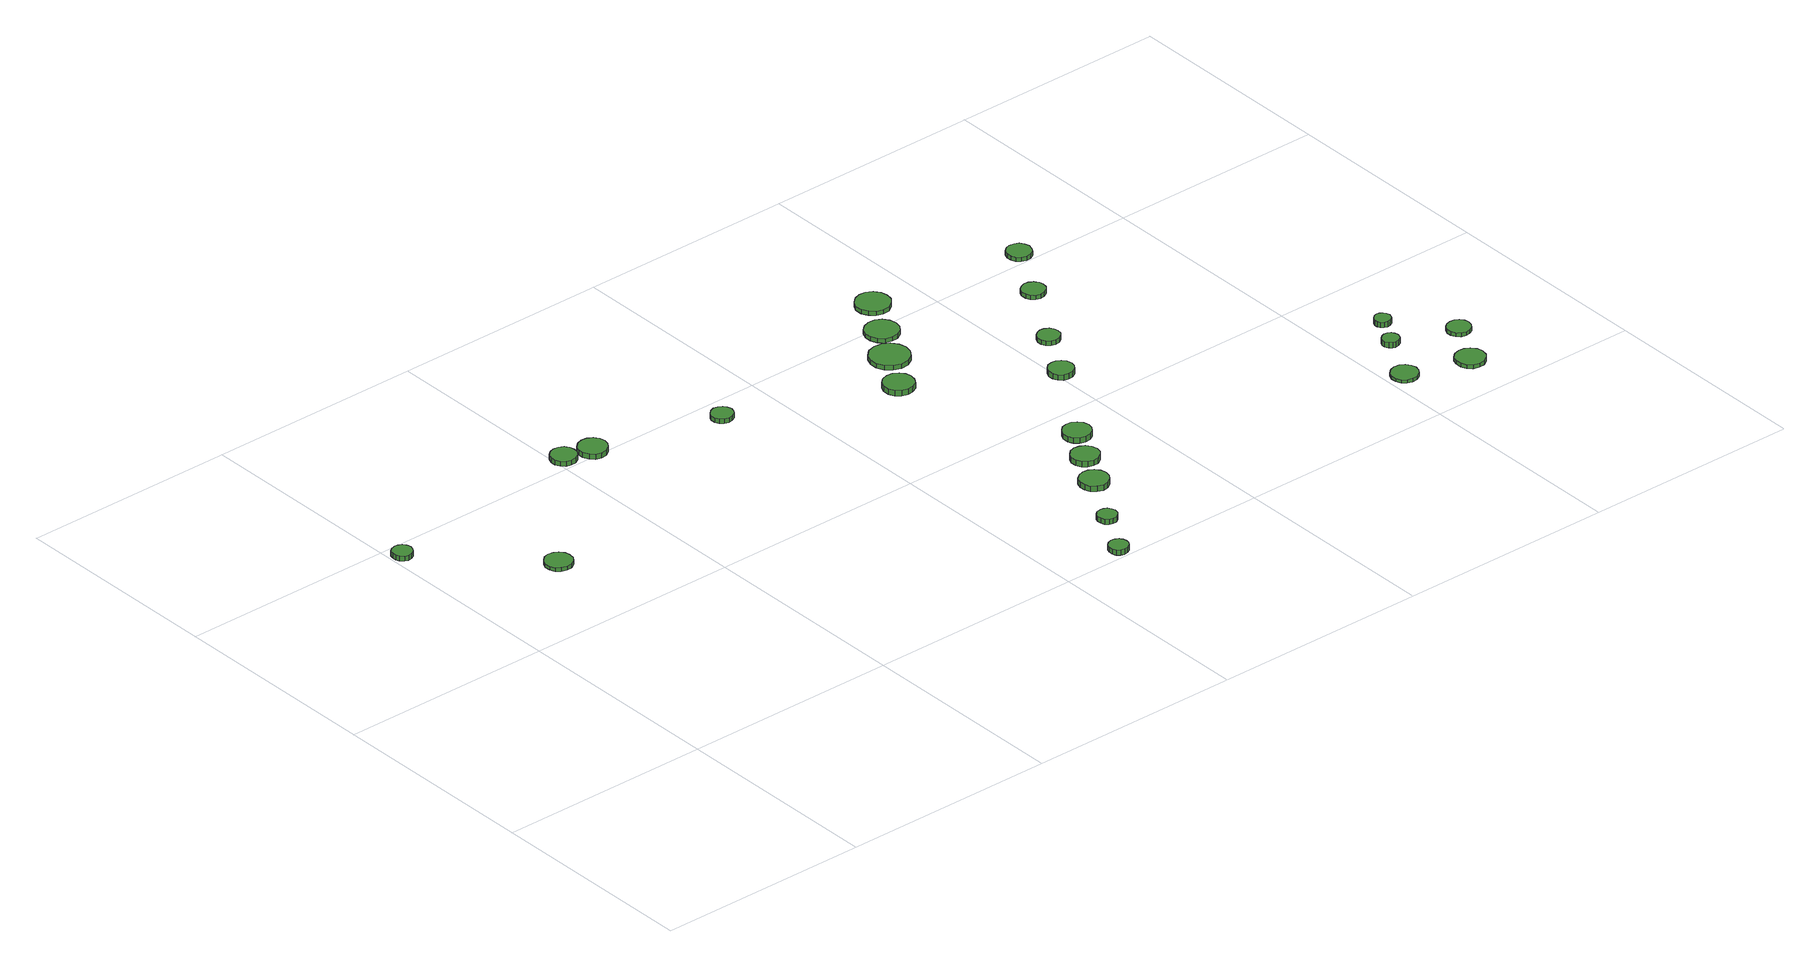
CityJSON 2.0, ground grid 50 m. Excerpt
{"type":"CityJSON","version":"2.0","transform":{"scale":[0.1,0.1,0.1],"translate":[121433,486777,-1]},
"CityObjects":{
"tree1":{"type":"SolitaryVegetationObject","attributes":{"function":"something"},"geometry":[{"type":"MultiSurface","lod":"1","boundaries":[[[0,1,2,3,4,5,6,7,8,9,10,11,12,13,14]],[[15,16,17,18,19,20,21,22,23,24,25,26,27,28,29]],[[0,29,28,1]],[[1,28,27,2]],[[2,27,26,3]],[[3,26,25,4]],[[4,25,24,5]],[[5,24,23,6]],[[6,23,22,7]],[[7,22,21,8]],[[8,21,20,9]],[[9,20,19,10]],[[10,19,18,11]],[[11,18,17,12]],[[12,17,16,13]],[[13,16,15,14]],[[14,15,29,0]]]}]},
"tree2":{"type":"SolitaryVegetationObject","attributes":{"function":"something"},"geometry":[{"type":"MultiSurface","lod":"1","boundaries":[[[30,31,32,33,34,35,36,37,38,39,40,41,42,43,44]],[[45,46,47,48,49,50,51,52,53,54,55,56,57,58,59]],[[30,59,58,31]],[[31,58,57,32]],[[32,57,56,33]],[[33,56,55,34]],[[34,55,54,35]],[[35,54,53,36]],[[36,53,52,37]],[[37,52,51,38]],[[38,51,50,39]],[[39,50,49,40]],[[40,49,48,41]],[[41,48,47,42]],[[42,47,46,43]],[[43,46,45,44]],[[44,45,59,30]]]}]},
"tree3":{"type":"SolitaryVegetationObject","attributes":{"function":"something"},"geometry":[{"type":"MultiSurface","lod":"1","boundaries":[[[60,61,62,63,64,65,66,67,68,69,70,71,72,73,74]],[[75,76,77,78,79,80,81,82,83,84,85,86,87,88,89]],[[60,89,88,61]],[[61,88,87,62]],[[62,87,86,63]],[[63,86,85,64]],[[64,85,84,65]],[[65,84,83,66]],[[66,83,82,67]],[[67,82,81,68]],[[68,81,80,69]],[[69,80,79,70]],[[70,79,78,71]],[[71,78,77,72]],[[72,77,76,73]],[[73,76,75,74]],[[74,75,89,60]]]}]},
"tree4":{"type":"SolitaryVegetationObject","attributes":{"function":"something"},"geometry":[{"type":"MultiSurface","lod":"1","boundaries":[[[90,91,92,93,94,95,96,97,98,99,100,101,102,103,104]],[[105,106,107,108,109,110,111,112,113,114,115,116,117,118,119]],[[90,119,118,91]],[[91,118,117,92]],[[92,117,116,93]],[[93,116,115,94]],[[94,115,114,95]],[[95,114,113,96]],[[96,113,112,97]],[[97,112,111,98]],[[98,111,110,99]],[[99,110,109,100]],[[100,109,108,101]],[[101,108,107,102]],[[102,107,106,103]],[[103,106,105,104]],[[104,105,119,90]]]}]},
"tree5":{"type":"SolitaryVegetationObject","attributes":{"function":"something"},"geometry":[{"type":"MultiSurface","lod":"1","boundaries":[[[120,121,122,123,124,125,126,127,128,129,130,131,132,133,134]],[[135,136,137,138,139,140,141,142,143,144,145,146,147,148,149]],[[120,149,148,121]],[[121,148,147,122]],[[122,147,146,123]],[[123,146,145,124]],[[124,145,144,125]],[[125,144,143,126]],[[126,143,142,127]],[[127,142,141,128]],[[128,141,140,129]],[[129,140,139,130]],[[130,139,138,131]],[[131,138,137,132]],[[132,137,136,133]],[[133,136,135,134]],[[134,135,149,120]]]}]},
"tree6":{"type":"SolitaryVegetationObject","attributes":{"function":"something"},"geometry":[{"type":"MultiSurface","lod":"1","boundaries":[[[150,151,152,153,154,155,156,157,158,159,160,161,162,163,164]],[[165,166,167,168,169,170,171,172,173,174,175,176,177,178,179]],[[150,179,178,151]],[[151,178,177,152]],[[152,177,176,153]],[[153,176,175,154]],[[154,175,174,155]],[[155,174,173,156]],[[156,173,172,157]],[[157,172,171,158]],[[158,171,170,159]],[[159,170,169,160]],[[160,169,168,161]],[[161,168,167,162]],[[162,167,166,163]],[[163,166,165,164]],[[164,165,179,150]]]}]},
"tree7":{"type":"SolitaryVegetationObject","attributes":{"function":"something"},"geometry":[{"type":"MultiSurface","lod":"1","boundaries":[[[180,181,182,183,184,185,186,187,188,189,190,191,192,193,194]],[[195,196,197,198,199,200,201,202,203,204,205,206,207,208,209]],[[180,209,208,181]],[[181,208,207,182]],[[182,207,206,183]],[[183,206,205,184]],[[184,205,204,185]],[[185,204,203,186]],[[186,203,202,187]],[[187,202,201,188]],[[188,201,200,189]],[[189,200,199,190]],[[190,199,198,191]],[[191,198,197,192]],[[192,197,196,193]],[[193,196,195,194]],[[194,195,209,180]]]}]},
"tree8":{"type":"SolitaryVegetationObject","attributes":{"function":"something"},"geometry":[{"type":"MultiSurface","lod":"1","boundaries":[[[210,211,212,213,214,215,216,217,218,219,220,221,222,223,224]],[[225,226,227,228,229,230,231,232,233,234,235,236,237,238,239]],[[210,239,238,211]],[[211,238,237,212]],[[212,237,236,213]],[[213,236,235,214]],[[214,235,234,215]],[[215,234,233,216]],[[216,233,232,217]],[[217,232,231,218]],[[218,231,230,219]],[[219,230,229,220]],[[220,229,228,221]],[[221,228,227,222]],[[222,227,226,223]],[[223,226,225,224]],[[224,225,239,210]]]}]},
"tree9":{"type":"SolitaryVegetationObject","attributes":{"function":"something"},"geometry":[{"type":"MultiSurface","lod":"1","boundaries":[[[240,241,242,243,244,245,246,247,248,249,250,251,252,253,254]],[[255,256,257,258,259,260,261,262,263,264,265,266,267,268,269]],[[240,269,268,241]],[[241,268,267,242]],[[242,267,266,243]],[[243,266,265,244]],[[244,265,264,245]],[[245,264,263,246]],[[246,263,262,247]],[[247,262,261,248]],[[248,261,260,249]],[[249,260,259,250]],[[250,259,258,251]],[[251,258,257,252]],[[252,257,256,253]],[[253,256,255,254]],[[254,255,269,240]]]}]},
"tree10":{"type":"SolitaryVegetationObject","attributes":{"function":"something"},"geometry":[{"type":"MultiSurface","lod":"1","boundaries":[[[270,271,272,273,274,275,276,277,278,279,280,281,282,283,284]],[[285,286,287,288,289,290,291,292,293,294,295,296,297,298,299]],[[270,299,298,271]],[[271,298,297,272]],[[272,297,296,273]],[[273,296,295,274]],[[274,295,294,275]],[[275,294,293,276]],[[276,293,292,277]],[[277,292,291,278]],[[278,291,290,279]],[[279,290,289,280]],[[280,289,288,281]],[[281,288,287,282]],[[282,287,286,283]],[[283,286,285,284]],[[284,285,299,270]]]}]},
"tree11":{"type":"SolitaryVegetationObject","attributes":{"function":"something"},"geometry":[{"type":"MultiSurface","lod":"1","boundaries":[[[300,301,302,303,304,305,306,307,308,309,310,311,312,313,314]],[[315,316,317,318,319,320,321,322,323,324,325,326,327,328,329]],[[300,329,328,301]],[[301,328,327,302]],[[302,327,326,303]],[[303,326,325,304]],[[304,325,324,305]],[[305,324,323,306]],[[306,323,322,307]],[[307,322,321,308]],[[308,321,320,309]],[[309,320,319,310]],[[310,319,318,311]],[[311,318,317,312]],[[312,317,316,313]],[[313,316,315,314]],[[314,315,329,300]]]}]},
"tree12":{"type":"SolitaryVegetationObject","attributes":{"function":"something"},"geometry":[{"type":"MultiSurface","lod":"1","boundaries":[[[330,331,332,333,334,335,336,337,338,339,340,341,342,343,344]],[[345,346,347,348,349,350,351,352,353,354,355,356,357,358,359]],[[330,359,358,331]],[[331,358,357,332]],[[332,357,356,333]],[[333,356,355,334]],[[334,355,354,335]],[[335,354,353,336]],[[336,353,352,337]],[[337,352,351,338]],[[338,351,350,339]],[[339,350,349,340]],[[340,349,348,341]],[[341,348,347,342]],[[342,347,346,343]],[[343,346,345,344]],[[344,345,359,330]]]}]},
"tree13":{"type":"SolitaryVegetationObject","attributes":{"function":"something"},"geometry":[{"type":"MultiSurface","lod":"1","boundaries":[[[360,361,362,363,364,365,366,367,368,369,370,371,372,373,374]],[[375,376,377,378,379,380,381,382,383,384,385,386,387,388,389]],[[360,389,388,361]],[[361,388,387,362]],[[362,387,386,363]],[[363,386,385,364]],[[364,385,384,365]],[[365,384,383,366]],[[366,383,382,367]],[[367,382,381,368]],[[368,381,380,369]],[[369,380,379,370]],[[370,379,378,371]],[[371,378,377,372]],[[372,377,376,373]],[[373,376,375,374]],[[374,375,389,360]]]}]},
"tree14":{"type":"SolitaryVegetationObject","attributes":{"function":"something"},"geometry":[{"type":"MultiSurface","lod":"1","boundaries":[[[390,391,392,393,394,395,396,397,398,399,400,401,402,403,404]],[[405,406,407,408,409,410,411,412,413,414,415,416,417,418,419]],[[390,419,418,391]],[[391,418,417,392]],[[392,417,416,393]],[[393,416,415,394]],[[394,415,414,395]],[[395,414,413,396]],[[396,413,412,397]],[[397,412,411,398]],[[398,411,410,399]],[[399,410,409,400]],[[400,409,408,401]],[[401,408,407,402]],[[402,407,406,403]],[[403,406,405,404]],[[404,405,419,390]]]}]},
"tree15":{"type":"SolitaryVegetationObject","attributes":{"function":"something"},"geometry":[{"type":"MultiSurface","lod":"1","boundaries":[[[420,421,422,423,424,425,426,427,428,429,430,431,432,433,434]],[[435,436,437,438,439,440,441,442,443,444,445,446,447,448,449]],[[420,449,448,421]],[[421,448,447,422]],[[422,447,446,423]],[[423,446,445,424]],[[424,445,444,425]],[[425,444,443,426]],[[426,443,442,427]],[[427,442,441,428]],[[428,441,440,429]],[[429,440,439,430]],[[430,439,438,431]],[[431,438,437,432]],[[432,437,436,433]],[[433,436,435,434]],[[434,435,449,420]]]}]},
"tree16":{"type":"SolitaryVegetationObject","attributes":{"function":"something"},"geometry":[{"type":"MultiSurface","lod":"1","boundaries":[[[450,451,452,453,454,455,456,457,458,459,460,461,462,463,464]],[[465,466,467,468,469,470,471,472,473,474,475,476,477,478,479]],[[450,479,478,451]],[[451,478,477,452]],[[452,477,476,453]],[[453,476,475,454]],[[454,475,474,455]],[[455,474,473,456]],[[456,473,472,457]],[[457,472,471,458]],[[458,471,470,459]],[[459,470,469,460]],[[460,469,468,461]],[[461,468,467,462]],[[462,467,466,463]],[[463,466,465,464]],[[464,465,479,450]]]}]},
"tree17":{"type":"SolitaryVegetationObject","attributes":{"function":"something"},"geometry":[{"type":"MultiSurface","lod":"1","boundaries":[[[480,481,482,483,484,485,486,487,488,489,490,491,492,493,494]],[[495,496,497,498,499,500,501,502,503,504,505,506,507,508,509]],[[480,509,508,481]],[[481,508,507,482]],[[482,507,506,483]],[[483,506,505,484]],[[484,505,504,485]],[[485,504,503,486]],[[486,503,502,487]],[[487,502,501,488]],[[488,501,500,489]],[[489,500,499,490]],[[490,499,498,491]],[[491,498,497,492]],[[492,497,496,493]],[[493,496,495,494]],[[494,495,509,480]]]}]},
"tree18":{"type":"SolitaryVegetationObject","attributes":{"function":"something"},"geometry":[{"type":"MultiSurface","lod":"1","boundaries":[[[510,511,512,513,514,515,516,517,518,519,520,521,522,523,524]],[[525,526,527,528,529,530,531,532,533,534,535,536,537,538,539]],[[510,539,538,511]],[[511,538,537,512]],[[512,537,536,513]],[[513,536,535,514]],[[514,535,534,515]],[[515,534,533,516]],[[516,533,532,517]],[[517,532,531,518]],[[518,531,530,519]],[[519,530,529,520]],[[520,529,528,521]],[[521,528,527,522]],[[522,527,526,523]],[[523,526,525,524]],[[524,525,539,510]]]}]},
"tree19":{"type":"SolitaryVegetationObject","attributes":{"function":"something"},"geometry":[{"type":"MultiSurface","lod":"1","boundaries":[[[540,541,542,543,544,545,546,547,548,549,550,551,552,553,554]],[[555,556,557,558,559,560,561,562,563,564,565,566,567,568,569]],[[540,569,568,541]],[[541,568,567,542]],[[542,567,566,543]],[[543,566,565,544]],[[544,565,564,545]],[[545,564,563,546]],[[546,563,562,547]],[[547,562,561,548]],[[548,561,560,549]],[[549,560,559,550]],[[550,559,558,551]],[[551,558,557,552]],[[552,557,556,553]],[[553,556,555,554]],[[554,555,569,540]]]}]},
"tree20":{"type":"SolitaryVegetationObject","attributes":{"function":"something"},"geometry":[{"type":"MultiSurface","lod":"1","boundaries":[[[570,571,572,573,574,575,576,577,578,579,580,581,582,583,584]],[[585,586,587,588,589,590,591,592,593,594,595,596,597,598,599]],[[570,599,598,571]],[[571,598,597,572]],[[572,597,596,573]],[[573,596,595,574]],[[574,595,594,575]],[[575,594,593,576]],[[576,593,592,577]],[[577,592,591,578]],[[578,591,590,579]],[[579,590,589,580]],[[580,589,588,581]],[[581,588,587,582]],[[582,587,586,583]],[[583,586,585,584]],[[584,585,599,570]]]}]},
"tree21":{"type":"SolitaryVegetationObject","attributes":{"function":"something"},"geometry":[{"type":"MultiSurface","lod":"1","boundaries":[[[600,601,602,603,604,605,606,607,608,609,610,611,612,613,614]],[[615,616,617,618,619,620,621,622,623,624,625,626,627,628,629]],[[600,629,628,601]],[[601,628,627,602]],[[602,627,626,603]],[[603,626,625,604]],[[604,625,624,605]],[[605,624,623,606]],[[606,623,622,607]],[[607,622,621,608]],[[608,621,620,609]],[[609,620,619,610]],[[610,619,618,611]],[[611,618,617,612]],[[612,617,616,613]],[[613,616,615,614]],[[614,615,629,600]]]}]},
"tree22":{"type":"SolitaryVegetationObject","attributes":{"function":"something"},"geometry":[{"type":"MultiSurface","lod":"1","boundaries":[[[630,631,632,633,634,635,636,637,638,639,640,641,642,643,644]],[[645,646,647,648,649,650,651,652,653,654,655,656,657,658,659]],[[630,659,658,631]],[[631,658,657,632]],[[632,657,656,633]],[[633,656,655,634]],[[634,655,654,635]],[[635,654,653,636]],[[636,653,652,637]],[[637,652,651,638]],[[638,651,650,639]],[[639,650,649,640]],[[640,649,648,641]],[[641,648,647,642]],[[642,647,646,643]],[[643,646,645,644]],[[644,645,659,630]]]}]},
"tree23":{"type":"SolitaryVegetationObject","attributes":{"function":"something"},"geometry":[{"type":"MultiSurface","lod":"1","boundaries":[[[660,661,662,663,664,665,666,667,668,669,670,671,672,673,674]],[[675,676,677,678,679,680,681,682,683,684,685,686,687,688,689]],[[660,689,688,661]],[[661,688,687,662]],[[662,687,686,663]],[[663,686,685,664]],[[664,685,684,665]],[[665,684,683,666]],[[666,683,682,667]],[[667,682,681,668]],[[668,681,680,669]],[[669,680,679,670]],[[670,679,678,671]],[[671,678,677,672]],[[672,677,676,673]],[[673,676,675,674]],[[674,675,689,660]]]}]}
},
"vertices":[
[47,959,23],[45,969,23],[39,976,23],[31,981,23],[22,982,23],[13,979,23],[5,973,23],[2,964,23],[2,954,23],[5,946,23],[13,939,23],[22,936,23],[31,937,23],[39,942,23],[45,950,23],[45,950,11],[39,942,11],[31,937,11],[22,936,11],[13,939,11],[5,946,11],[2,954,11],[2,964,11],[5,973,11],[13,979,11],[22,982,11],[31,981,11],[39,976,11],[45,969,11],[47,959,11],
[282,732,16],[280,744,16],[272,755,16],[261,761,16],[248,763,16],[236,759,16],[226,750,16],[221,738,16],[221,725,16],[226,713,16],[236,705,16],[248,701,16],[261,702,16],[272,709,16],[280,719,16],[280,719,7],[272,709,7],[261,702,7],[248,701,7],[236,705,7],[226,713,7],[221,725,7],[221,738,7],[226,750,7],[236,759,7],[248,763,7],[261,761,7],[272,755,7],[280,744,7],[282,732,7],
[551,1034,19],[549,1045,19],[542,1055,19],[531,1061,19],[519,1062,19],[508,1059,19],[499,1051,19],[494,1040,19],[494,1028,19],[499,1017,19],[508,1009,19],[519,1005,19],[531,1006,19],[542,1012,19],[549,1022,19],[549,1022,7],[542,1012,7],[531,1006,7],[519,1005,7],[508,1009,7],[499,1017,7],[494,1028,7],[494,1040,7],[499,1051,7],[508,1059,7],[519,1062,7],[531,1061,7],[542,1055,7],[549,1045,7],[551,1034,7],
[621,1019,19],[618,1032,19],[610,1043,19],[598,1050,19],[585,1051,19],[572,1047,19],[562,1038,19],[556,1026,19],[556,1012,19],[562,1000,19],[572,990,19],[585,986,19],[598,988,19],[610,995,19],[618,1006,19],[618,1006,7],[610,995,7],[598,988,7],[585,986,7],[572,990,7],[562,1000,7],[556,1012,7],[556,1026,7],[562,1038,7],[572,1047,7],[585,1051,7],[598,1050,7],[610,1043,7],[618,1032,7],[621,1019,7],
[900,946,18],[897,956,18],[891,964,18],[882,969,18],[872,971,18],[862,967,18],[854,960,18],[850,951,18],[850,940,18],[854,931,18],[862,924,18],[872,921,18],[882,922,18],[891,927,18],[897,935,18],[897,935,7],[891,927,7],[882,922,7],[872,921,7],[862,924,7],[854,931,7],[850,940,7],[850,951,7],[854,960,7],[862,967,7],[872,971,7],[882,969,7],[891,964,7],[897,956,7],[900,946,7],
[1181,28,20],[1179,37,20],[1174,44,20],[1166,49,20],[1157,50,20],[1148,47,20],[1141,41,20],[1138,33,20],[1138,23,20],[1141,15,20],[1148,9,20],[1157,6,20],[1166,7,20],[1174,12,20],[1179,19,20],[1179,19,7],[1174,12,7],[1166,7,7],[1157,6,7],[1148,9,7],[1141,15,7],[1138,23,7],[1138,33,7],[1141,41,7],[1148,47,7],[1157,50,7],[1166,49,7],[1174,44,7],[1179,37,7],[1181,28,7],
[1241,134,19],[1239,143,19],[1234,151,19],[1226,155,19],[1217,156,19],[1208,154,19],[1201,147,19],[1198,139,19],[1198,130,19],[1201,121,19],[1208,115,19],[1217,112,19],[1226,113,19],[1234,118,19],[1239,125,19],[1239,125,7],[1234,118,7],[1226,113,7],[1217,112,7],[1208,115,7],[1201,121,7],[1198,130,7],[1198,139,7],[1201,147,7],[1208,154,7],[1217,156,7],[1226,155,7],[1234,151,7],[1239,143,7],[1241,134,7],
[1321,256,20],[1318,270,20],[1310,281,20],[1298,288,20],[1285,289,20],[1272,285,20],[1261,276,20],[1256,263,20],[1256,249,20],[1261,237,20],[1272,228,20],[1285,223,20],[1298,225,20],[1310,232,20],[1318,243,20],[1318,243,7],[1310,232,7],[1298,225,7],[1285,223,7],[1272,228,7],[1261,237,7],[1256,249,7],[1256,263,7],[1261,276,7],[1272,285,7],[1285,289,7],[1298,288,7],[1310,281,7],[1318,270,7],[1321,256,7],
[1364,336,23],[1361,349,23],[1353,360,23],[1342,366,23],[1329,368,23],[1316,364,23],[1307,355,23],[1301,343,23],[1301,330,23],[1307,317,23],[1316,309,23],[1329,305,23],[1342,306,23],[1353,313,23],[1361,323,23],[1361,323,10],[1353,313,10],[1342,306,10],[1329,305,10],[1316,309,10],[1307,317,10],[1301,330,10],[1301,343,10],[1307,355,10],[1316,364,10],[1329,368,10],[1342,366,10],[1353,360,10],[1361,349,10],[1364,336,10],
[1259,799,21],[1256,813,21],[1248,824,21],[1235,832,21],[1221,833,21],[1207,829,21],[1196,819,21],[1190,806,21],[1190,791,21],[1196,778,21],[1207,769,21],[1221,764,21],[1235,766,21],[1248,773,21],[1256,785,21],[1256,785,8],[1248,773,8],[1235,766,8],[1221,764,8],[1207,769,8],[1196,778,8],[1190,791,8],[1190,806,8],[1196,819,8],[1207,829,8],[1221,833,8],[1235,832,8],[1248,824,8],[1256,813,8],[1259,799,8],
[1409,415,25],[1406,428,25],[1398,438,25],[1387,445,25],[1374,446,25],[1361,442,25],[1351,433,25],[1346,421,25],[1346,408,25],[1351,396,25],[1361,387,25],[1374,383,25],[1387,385,25],[1398,391,25],[1406,402,25],[1406,402,12],[1398,391,12],[1387,385,12],[1374,383,12],[1361,387,12],[1351,396,12],[1346,408,12],[1346,421,12],[1351,433,12],[1361,442,12],[1374,446,12],[1387,445,12],[1398,438,12],[1406,428,12],[1409,415,12],
[1327,895,18],[1323,913,18],[1312,928,18],[1296,937,18],[1278,939,18],[1260,934,18],[1246,921,18],[1239,904,18],[1239,886,18],[1246,869,18],[1260,857,18],[1278,851,18],[1296,853,18],[1312,862,18],[1323,877,18],[1323,877,7],[1312,862,7],[1296,853,7],[1278,851,7],[1260,857,7],[1246,869,7],[1239,886,7],[1239,904,7],[1246,921,7],[1260,934,7],[1278,939,7],[1296,937,7],[1312,928,7],[1323,913,7],[1327,895,7],
[1373,981,17],[1370,997,17],[1361,1010,17],[1347,1018,17],[1331,1019,17],[1316,1014,17],[1304,1004,17],[1298,989,17],[1298,974,17],[1304,959,17],[1316,948,17],[1331,944,17],[1347,945,17],[1361,953,17],[1370,966,17],[1370,966,7],[1361,953,7],[1347,945,7],[1331,944,7],[1316,948,7],[1304,959,7],[1298,974,7],[1298,989,7],[1304,1004,7],[1316,1014,7],[1331,1019,7],[1347,1018,7],[1361,1010,7],[1370,997,7],[1373,981,7],
[1540,622,23],[1537,634,23],[1530,643,23],[1520,649,23],[1508,650,23],[1497,647,23],[1488,639,23],[1483,628,23],[1483,616,23],[1488,605,23],[1497,597,23],[1508,594,23],[1520,595,23],[1530,601,23],[1537,610,23],[1537,610,10],[1530,601,10],[1520,595,10],[1508,594,10],[1497,597,10],[1488,605,10],[1483,616,10],[1483,628,10],[1488,639,10],[1497,647,10],[1508,650,10],[1520,649,10],[1530,643,10],[1537,634,10],[1540,622,10],
[1429,1075,17],[1426,1090,17],[1416,1104,17],[1402,1112,17],[1386,1113,17],[1371,1108,17],[1359,1097,17],[1352,1083,17],[1352,1066,17],[1359,1052,17],[1371,1041,17],[1386,1036,17],[1402,1037,17],[1416,1046,17],[1426,1059,17],[1426,1059,7],[1416,1046,7],[1402,1037,7],[1386,1036,7],[1371,1041,7],[1359,1052,7],[1352,1066,7],[1352,1083,7],[1359,1097,7],[1371,1108,7],[1386,1113,7],[1402,1112,7],[1416,1104,7],[1426,1090,7],[1429,1075,7],
[1605,742,18],[1603,752,18],[1597,760,18],[1588,766,18],[1578,767,18],[1568,764,18],[1560,757,18],[1555,747,18],[1555,736,18],[1560,727,18],[1568,720,18],[1578,717,18],[1588,718,18],[1597,723,18],[1603,731,18],[1603,731,7],[1597,723,7],[1588,718,7],[1578,717,7],[1568,720,7],[1560,727,7],[1555,736,7],[1555,747,7],[1560,757,7],[1568,764,7],[1578,767,7],[1588,766,7],[1597,760,7],[1603,752,7],[1605,742,7],
[1700,899,17],[1698,910,17],[1691,919,17],[1681,925,17],[1670,926,17],[1660,922,17],[1651,915,17],[1647,905,17],[1647,893,17],[1651,883,17],[1660,876,17],[1670,872,17],[1681,874,17],[1691,879,17],[1698,888,17],[1698,888,7],[1691,879,7],[1681,874,7],[1670,872,7],[1660,876,7],[1651,883,7],[1647,893,7],[1647,905,7],[1651,915,7],[1660,922,7],[1670,926,7],[1681,925,7],[1691,919,7],[1698,910,7],[1700,899,7],
[1775,1031,17],[1772,1042,17],[1766,1052,17],[1756,1057,17],[1744,1059,17],[1733,1055,17],[1724,1047,17],[1720,1037,17],[1720,1025,17],[1724,1015,17],[1733,1007,17],[1744,1003,17],[1756,1004,17],[1766,1010,17],[1772,1020,17],[1772,1020,7],[1766,1010,7],[1756,1004,7],[1744,1003,7],[1733,1007,7],[1724,1015,7],[1720,1025,7],[1720,1037,7],[1724,1047,7],[1733,1055,7],[1744,1059,7],[1756,1057,7],[1766,1052,7],[1772,1042,7],[1775,1031,7],
[2074,161,15],[2071,173,15],[2064,183,15],[2053,190,15],[2040,191,15],[2028,187,15],[2019,179,15],[2014,167,15],[2014,155,15],[2019,143,15],[2028,135,15],[2040,131,15],[2053,132,15],[2064,139,15],[2071,149,15],[2071,149,7],[2064,139,7],[2053,132,7],[2040,131,7],[2028,135,7],[2019,143,7],[2014,155,7],[2014,167,7],[2019,179,7],[2028,187,7],[2040,191,7],[2053,190,7],[2064,183,7],[2071,173,7],[2074,161,7],
[2123,275,20],[2121,283,20],[2117,290,20],[2110,294,20],[2101,295,20],[2094,292,20],[2088,287,20],[2084,279,20],[2084,271,20],[2088,264,20],[2094,258,20],[2101,256,20],[2110,257,20],[2117,261,20],[2121,267,20],[2121,267,7],[2117,261,7],[2110,257,7],[2101,256,7],[2094,258,7],[2088,264,7],[2084,271,7],[2084,279,7],[2088,287,7],[2094,292,7],[2101,295,7],[2110,294,7],[2117,290,7],[2121,283,7],[2123,275,7],
[2218,119,16],[2215,133,16],[2206,144,16],[2194,151,16],[2181,152,16],[2167,148,16],[2157,139,16],[2152,126,16],[2152,112,16],[2157,99,16],[2167,90,16],[2181,86,16],[2194,87,16],[2206,94,16],[2215,105,16],[2215,105,7],[2206,94,7],[2194,87,7],[2181,86,7],[2167,90,7],[2157,99,7],[2152,112,7],[2152,126,7],[2157,139,7],[2167,148,7],[2181,152,7],[2194,151,7],[2206,144,7],[2215,133,7],[2218,119,7],
[2159,344,21],[2157,352,21],[2153,358,21],[2146,362,21],[2138,363,21],[2131,360,21],[2125,355,21],[2122,348,21],[2122,340,21],[2125,333,21],[2131,328,21],[2138,325,21],[2146,326,21],[2153,330,21],[2157,336,21],[2157,336,8],[2153,330,8],[2146,326,8],[2138,325,8],[2131,328,8],[2125,333,8],[2122,340,8],[2122,348,8],[2125,355,8],[2131,360,8],[2138,363,8],[2146,362,8],[2153,358,8],[2157,352,8],[2159,344,8],
[2268,222,17],[2266,233,17],[2259,242,17],[2250,247,17],[2239,248,17],[2228,245,17],[2220,238,17],[2215,228,17],[2215,217,17],[2220,207,17],[2228,199,17],[2239,196,17],[2250,197,17],[2259,202,17],[2266,211,17],[2266,211,8],[2259,202,8],[2250,197,8],[2239,196,8],[2228,199,8],[2220,207,8],[2215,217,8],[2215,228,8],[2220,238,8],[2228,245,8],[2239,248,8],[2250,247,8],[2259,242,8],[2266,233,8],[2268,222,8]
]}
